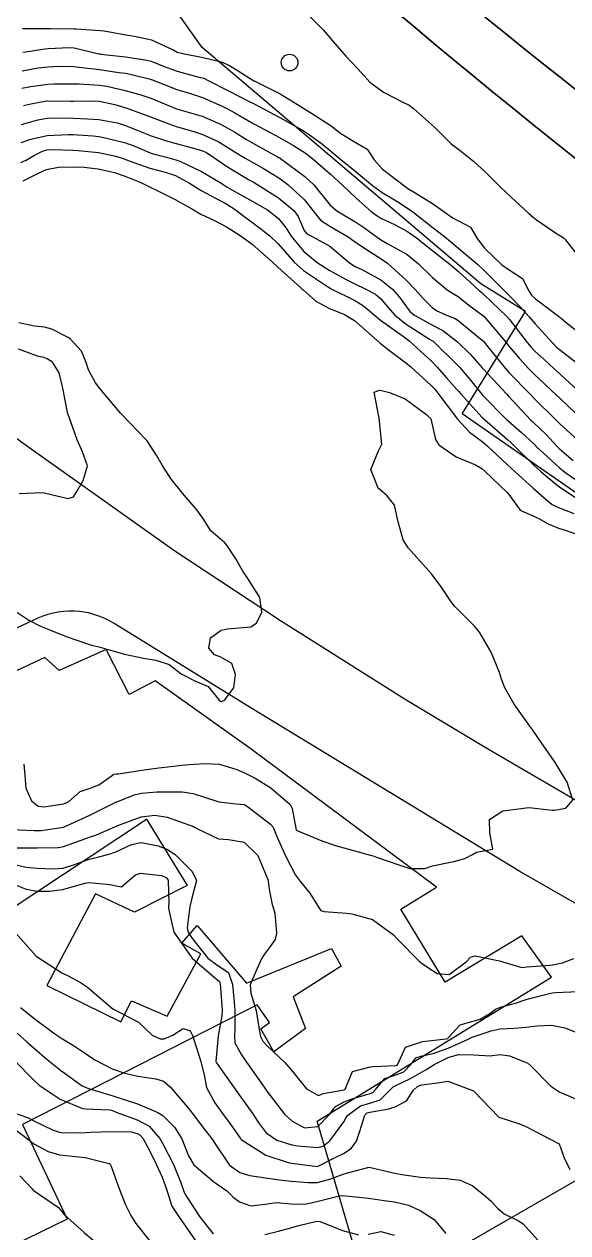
# Model space of a CAD drawing. Header units: metres. Extents: x 318500 to 325275, y 7408834 to 7428799.
# Drawn here: x 323287.9 to 323330, y 7420869.7 to 7420963.3 of the extents above; entities that cross this region are included whole.
import ezdxf

# ---------------------------------------------------------------- set-up
doc = ezdxf.new("R2010")
doc.units = ezdxf.units.M
doc.header["$MEASUREMENT"] = 0
for name, color, linetype in [('Curvas de Nivel 1m', 11, 'Continuous'), ('Curvas de Nivel 5m', 15, 'Continuous'), ('Divisas', 45, 'Continuous'), ('Edificações', 30, 'Continuous'), ('Linha Férrea', 20, 'Continuous'), ('Postes', 20, 'Continuous'), ('Vias Primárias', 230, 'Continuous')]:
    doc.layers.add(name, color=color, linetype=linetype)

msp = doc.modelspace()

# ---------------------------------------------------------------- linework, layer by layer
at = {"layer": 'Curvas de Nivel 1m', "flags": 128}
for points, elevation in [([(323309.789, 7420964.137), (323311.049, 7420962.877), (323311.758, 7420962.042), (323312.8, 7420960.849), (323313.73, 7420959.856), (323314.217, 7420959.325), (323314.664, 7420958.826), (323315.709, 7420958.05), (323317.212, 7420957.28), (323317.694, 7420957.037), (323318.03, 7420956.785), (323319.669, 7420955.348), (323320.261, 7420954.751), (323320.97, 7420954.057), (323321.648, 7420953.543), (323322.69, 7420952.72), (323323.627, 7420951.851), (323324.785, 7420950.692), (323325.598, 7420949.911), (323326.987, 7420948.659), (323327.298, 7420948.375), (323327.575, 7420948.163), (323329.032, 7420947.169), (323329.562, 7420946.843), (323329.694, 7420946.76), (323329.805, 7420946.626), (323330.708, 7420945.447)], 738), ([(323287.767, 7420962.973), (323287.967, 7420962.978), (323289.768, 7420962.994), (323289.931, 7420962.994), (323291.767, 7420962.96), (323291.944, 7420962.951), (323293.766, 7420962.828), (323294.069, 7420962.794), (323295.761, 7420962.49), (323296.432, 7420962.398), (323297.756, 7420962.101), (323299.47, 7420961.299), (323299.742, 7420961.161), (323300.315, 7420961.014), (323301.737, 7420960.744), (323303.153, 7420960.398), (323303.732, 7420960.139), (323304.47, 7420959.702), (323305.683, 7420958.941), (323305.72, 7420958.921), (323305.757, 7420958.902), (323307.705, 7420957.919), (323309.388, 7420956.895), (323309.687, 7420956.704), (323310.138, 7420956.428), (323311.669, 7420955.44), (323312.425, 7420954.852), (323313.653, 7420954.102), (323314.454, 7420953.634), (323315.003, 7420952.82), (323315.629, 7420952.086), (323317.359, 7420950.784), (323317.607, 7420950.606), (323318.08, 7420950.298), (323319.589, 7420949.387), (323320.5, 7420948.746), (323321.126, 7420948.288), (323321.573, 7420948.063), (323322.444, 7420947.592), (323322.982, 7420946.709), (323323.549, 7420945.973), (323324.893, 7420944.686), (323325.523, 7420944.243), (323326.484, 7420943.635), (323326.985, 7420942.658), (323327.183, 7420942.332), (323327.501, 7420942.045), (323329.38, 7420940.622), (323329.479, 7420940.543), (323329.873, 7420940.217), (323331.455, 7420938.96)], 739), ([(323287.725, 7420959.707), (323288.962, 7420959.934), (323289.729, 7420960.026), (323290.659, 7420960.075), (323291.729, 7420960.037), (323292.551, 7420959.941), (323293.727, 7420959.8), (323295.224, 7420959.586), (323295.724, 7420959.515), (323296.097, 7420959.448), (323297.671, 7420959.051), (323297.72, 7420959.035), (323297.74, 7420959.029), (323299.709, 7420958.257), (323300.771, 7420957.942), (323301.7, 7420957.654), (323303.23, 7420956.977), (323303.687, 7420956.741), (323304.197, 7420956.448), (323305.67, 7420955.608), (323306.935, 7420954.927), (323307.656, 7420954.536), (323308.691, 7420953.945), (323309.645, 7420953.36), (323309.916, 7420953.159), (323310.245, 7420952.881), (323311.623, 7420951.699), (323312.554, 7420950.851), (323313.595, 7420949.849), (323314.772, 7420948.822), (323315.23, 7420948.469), (323315.574, 7420948.259), (323316.575, 7420947.8), (323317.565, 7420947.273), (323318.275, 7420946.773), (323319.545, 7420945.771), (323320.856, 7420944.74), (323321.522, 7420944.175), (323323.118, 7420942.706), (323323.324, 7420942.529), (323323.497, 7420942.376), (323325.264, 7420940.682), (323325.476, 7420940.439), (323326.857, 7420938.659), (323327.125, 7420938.333), (323327.444, 7420938.005), (323328.151, 7420937.353), (323328.937, 7420936.627), (323329.423, 7420936.181), (323331.131, 7420934.603)], 741), ([(323287.708, 7420958.355), (323288.394, 7420958.489), (323289.713, 7420958.672), (323290.17, 7420958.696), (323291.714, 7420958.703), (323292.137, 7420958.7), (323293.713, 7420958.602), (323294.291, 7420958.514), (323295.706, 7420958.177), (323296.918, 7420957.845), (323297.698, 7420957.586), (323299.057, 7420957.029), (323299.686, 7420956.774), (323300.036, 7420956.665), (323301.678, 7420956.184), (323303.053, 7420955.595), (323303.665, 7420955.276), (323304.197, 7420954.962), (323305.105, 7420954.398), (323305.651, 7420954.079), (323307.513, 7420953.05), (323307.641, 7420952.982), (323307.68, 7420952.959), (323307.742, 7420952.918), (323309.62, 7420951.534), (323310.333, 7420950.879), (323311.587, 7420949.295), (323312.09, 7420948.855), (323313.571, 7420947.99), (323314.27, 7420947.533), (323315.228, 7420946.815), (323315.557, 7420946.591), (323316.046, 7420946.309), (323317.54, 7420945.473), (323318.439, 7420944.771), (323319.514, 7420943.693), (323320.656, 7420942.743), (323321.185, 7420942.423), (323321.495, 7420942.219), (323322.331, 7420941.559), (323323.48, 7420940.715), (323323.497, 7420940.7), (323323.615, 7420940.562), (323325.193, 7420938.683), (323325.447, 7420938.368), (323326.215, 7420937.445), (323326.944, 7420936.657), (323327.423, 7420936.191), (323329.088, 7420934.625), (323329.396, 7420934.327), (323331.206, 7420932.602)], 742), ([(323287.837, 7420957.029), (323288.521, 7420957.172), (323289.492, 7420957.363), (323289.693, 7420957.378), (323291.466, 7420957.361), (323291.693, 7420957.361), (323293.405, 7420957.394), (323293.694, 7420957.365), (323294.916, 7420957.088), (323295.687, 7420956.871), (323295.992, 7420956.769), (323297.676, 7420956.145), (323299.101, 7420955.596), (323299.666, 7420955.392), (323301.022, 7420955.006), (323301.658, 7420954.804), (323302.906, 7420954.235), (323303.648, 7420953.775), (323304.139, 7420953.457), (323304.996, 7420952.95), (323305.635, 7420952.588), (323306.414, 7420952.146), (323307.618, 7420951.427), (323308.314, 7420950.909), (323309.592, 7420949.723), (323310.248, 7420948.88), (323310.848, 7420948.146), (323311.568, 7420947.687), (323312.985, 7420946.846), (323313.554, 7420946.432), (323314.678, 7420945.688), (323315.535, 7420945.144), (323316.016, 7420944.803), (323317.51, 7420943.479), (323318.164, 7420942.773), (323318.788, 7420942.062), (323319.486, 7420941.367), (323319.849, 7420941.12), (323320.726, 7420940.741), (323321.27, 7420940.526), (323321.475, 7420940.405), (323323.094, 7420939.067), (323323.451, 7420938.768), (323323.516, 7420938.699), (323323.808, 7420938.335), (323325.136, 7420936.683), (323325.425, 7420936.355), (323327.082, 7420934.655), (323327.395, 7420934.333), (323329.122, 7420932.624), (323329.245, 7420932.498), (323329.368, 7420932.38), (323331.305, 7420930.6)], 743), ([(323287.666, 7420955.56), (323288.934, 7420955.905), (323289.673, 7420956.031), (323290.752, 7420956.066), (323291.674, 7420956.039), (323292.794, 7420955.992), (323293.672, 7420955.928), (323295.08, 7420955.675), (323295.666, 7420955.498), (323296.768, 7420955.063), (323297.402, 7420954.798), (323297.656, 7420954.699), (323298.909, 7420954.287), (323299.651, 7420954.079), (323300.904, 7420953.75), (323301.645, 7420953.538), (323302.019, 7420953.37), (323302.588, 7420952.986), (323303.63, 7420952.275), (323305.257, 7420951.303), (323305.612, 7420951.105), (323305.905, 7420950.937), (323307.594, 7420949.877), (323308.77, 7420948.902), (323309.111, 7420948.433), (323309.565, 7420947.352), (323309.769, 7420947.094), (323310.202, 7420946.88), (323311.549, 7420946.136), (323313.086, 7420944.844), (323313.526, 7420944.563), (323314.036, 7420944.319), (323315.511, 7420943.532), (323316.421, 7420942.796), (323316.922, 7420942.216), (323317.486, 7420941.42), (323317.767, 7420941.061), (323318.116, 7420940.774), (323319.469, 7420940.026), (323320.303, 7420939.588), (323321.45, 7420938.73), (323322.466, 7420937.745), (323323.359, 7420936.701), (323323.393, 7420936.664), (323323.429, 7420936.618), (323325.246, 7420934.682), (323325.398, 7420934.517), (323327.14, 7420932.653), (323327.259, 7420932.542), (323327.368, 7420932.444), (323328.3, 7420931.577), (323329.163, 7420930.623), (323329.347, 7420930.435), (323330.413, 7420929.53)], 744), ([(323287.632, 7420952.62), (323288.029, 7420952.781), (323288.692, 7420953.169), (323289.31, 7420953.496), (323289.644, 7420953.585), (323290.096, 7420953.605), (323291.644, 7420953.561), (323292.064, 7420953.543), (323293.643, 7420953.382), (323294.975, 7420953.087), (323295.637, 7420952.883), (323295.938, 7420952.773), (323297.627, 7420952.168), (323298.804, 7420951.851), (323299.619, 7420951.588), (323300.701, 7420951.009), (323301.602, 7420950.44), (323302.752, 7420949.823), (323303.586, 7420949.372), (323304.221, 7420948.96), (323305.007, 7420948.381), (323305.57, 7420947.966), (323306.916, 7420946.926), (323307.551, 7420946.317), (323308.809, 7420944.901), (323309.52, 7420944.256), (323311.367, 7420942.997), (323311.501, 7420942.916), (323311.601, 7420942.859), (323313.491, 7420941.907), (323314.164, 7420941.507), (323314.986, 7420940.817), (323315.474, 7420940.405), (323316.725, 7420939.527), (323317.453, 7420939.009), (323317.744, 7420938.777), (323319.427, 7420937.213), (323319.881, 7420936.753), (323320.609, 7420935.939), (323321.403, 7420935.037), (323321.545, 7420934.871), (323321.671, 7420934.726), (323323.372, 7420932.864), (323323.54, 7420932.698), (323325.354, 7420931.117), (323325.586, 7420930.91), (323325.838, 7420930.673), (323327.328, 7420929.202), (323327.931, 7420928.641), (323329.303, 7420927.506), (323330.668, 7420926.606)], 746), ([(323287.807, 7420951.178), (323289.004, 7420951.782), (323289.623, 7420952.055), (323290.534, 7420952.239), (323291.627, 7420952.263), (323292.501, 7420952.243), (323293.625, 7420952.128), (323294.887, 7420951.821), (323295.618, 7420951.581), (323296.927, 7420951.06), (323297.605, 7420950.724), (323298.226, 7420950.415), (323299.591, 7420949.755), (323300.875, 7420949.007), (323301.576, 7420948.618), (323302.675, 7420948.087), (323303.567, 7420947.635), (323303.975, 7420947.375), (323304.616, 7420946.954), (323305.55, 7420946.292), (323307.091, 7420944.924), (323307.524, 7420944.503), (323309.322, 7420942.893), (323309.418, 7420942.81), (323309.498, 7420942.737), (323310.485, 7420941.87), (323311.485, 7420941.338), (323312.7, 7420940.848), (323313.473, 7420940.381), (323315.223, 7420938.813), (323315.447, 7420938.61), (323316.185, 7420938.053), (323317.425, 7420937.119), (323317.832, 7420936.776), (323319.406, 7420935.333), (323319.687, 7420935.04), (323319.923, 7420934.752), (323321.371, 7420932.828), (323321.447, 7420932.729), (323322.368, 7420931.723), (323323.353, 7420930.99), (323323.733, 7420930.696), (323325.328, 7420929.192), (323325.881, 7420928.672), (323327.301, 7420927.386), (323328.15, 7420926.637), (323328.79, 7420926.132), (323329.283, 7420925.878), (323330.469, 7420925.418)], 747), ([(323287.167, 7420917.896), (323288.248, 7420917.169), (323289.153, 7420916.706), (323289.919, 7420916.377), (323291.142, 7420915.897), (323292.952, 7420915.284), (323293.132, 7420915.233), (323293.676, 7420915.095), (323295.124, 7420914.682), (323295.656, 7420914.538), (323297.118, 7420914.217), (323298.093, 7420914.058), (323299.11, 7420913.717), (323300.054, 7420913.01), (323301.095, 7420912.462), (323302.14, 7420912.028), (323302.996, 7420910.971), (323303.079, 7420910.896), (323303.174, 7420910.873), (323303.395, 7420910.965), (323304.12, 7420911.929), (323304.264, 7420912.953), (323303.967, 7420913.806), (323303.123, 7420914.295), (323302.63, 7420914.485), (323302.188, 7420914.984), (323302.323, 7420915.801), (323303.151, 7420916.384), (323303.613, 7420916.503), (323305.155, 7420916.611), (323305.445, 7420916.648), (323305.887, 7420916.933), (323306.306, 7420917.791), (323306.144, 7420918.93), (323305.202, 7420920.398), (323304.82, 7420920.946), (323304.267, 7420921.912), (323303.584, 7420922.965), (323303.425, 7420923.15), (323303.243, 7420923.3), (323302.344, 7420924.077), (323301.771, 7420924.992), (323301.271, 7420925.715), (323300.159, 7420927.011), (323299.305, 7420928.05), (323298.66, 7420929.03), (323298.17, 7420929.879), (323297.412, 7420931.049), (323297.341, 7420931.14), (323295.459, 7420933.079), (323295.371, 7420933.179), (323293.755, 7420935.096), (323293.404, 7420935.547), (323292.857, 7420936.551), (323292.698, 7420937.111), (323292.324, 7420938.007), (323291.447, 7420938.95), (323291.338, 7420939.021), (323291.144, 7420939.135), (323290.015, 7420939.709), (323289.46, 7420939.845), (323288.687, 7420939.942), (323287.465, 7420940.192)], 747), ([(323287.504, 7420926.961), (323289.288, 7420927.045), (323289.423, 7420927.023), (323291.282, 7420926.583), (323291.696, 7420926.712), (323291.953, 7420927.12), (323292.443, 7420927.973), (323292.778, 7420929.108), (323292.405, 7420930.188), (323291.986, 7420931.12), (323291.366, 7420932.875), (323291.277, 7420933.131), (323291.243, 7420933.261), (323290.892, 7420935.138), (323290.595, 7420936.325), (323290.085, 7420937.15), (323289.67, 7420937.403), (323289.425, 7420937.494), (323289.003, 7420937.588), (323287.434, 7420938.141)], 746), ([(323287.857, 7420906.02), (323287.939, 7420905.166), (323288.01, 7420904.139), (323288.451, 7420903.158), (323288.964, 7420902.764), (323289.402, 7420902.707), (323290.967, 7420902.95), (323291.346, 7420903.124), (323292.21, 7420903.884), (323292.986, 7420904.142), (323293.662, 7420904.421), (323294.628, 7420905.084), (323294.835, 7420905.248), (323295.002, 7420905.268), (323295.194, 7420905.269), (323297.007, 7420905.542), (323298.327, 7420905.713), (323299.012, 7420905.798), (323300.087, 7420905.936), (323301.015, 7420906.02), (323301.93, 7420906.072), (323303.016, 7420906.01), (323304.364, 7420905.595), (323305.006, 7420905.31), (323305.776, 7420904.932), (323306.989, 7420904.168), (323308.484, 7420902.897), (323308.653, 7420902.58), (323308.95, 7420900.89), (323310.938, 7420900.079), (323312.087, 7420899.694), (323312.929, 7420899.456), (323314.789, 7420898.945), (323314.921, 7420898.9), (323315.186, 7420898.806), (323316.911, 7420898.211), (323317.753, 7420897.926), (323318.907, 7420897.92), (323319.525, 7420898.137), (323320.916, 7420898.432), (323321.163, 7420898.48), (323322.016, 7420898.714), (323322.609, 7420899.021), (323322.927, 7420899.182), (323324.181, 7420899.438), (323323.96, 7420900.69), (323323.936, 7420901.714), (323324.967, 7420902.388), (323326.97, 7420902.65), (323328.799, 7420902.453), (323328.968, 7420902.458), (323329.11, 7420902.477), (323329.829, 7420902.611), (323330.373, 7420903.212), (323329.949, 7420904.611), (323329.023, 7420906.15), (323328.679, 7420906.625), (323327.999, 7420907.595), (323327.282, 7420908.647), (323327.055, 7420908.958), (323325.843, 7420910.669), (323325.099, 7420911.965), (323324.821, 7420912.683), (323324.692, 7420913.106), (323324.058, 7420914.691), (323323.153, 7420916.229), (323322.754, 7420916.706), (323321.183, 7420918.273), (323320.849, 7420918.735), (323320.193, 7420919.738), (323319.433, 7420920.757), (323319.214, 7420921.021), (323317.623, 7420922.776), (323317.249, 7420923.372), (323316.859, 7420924.786), (323316.574, 7420926.081), (323316.01, 7420926.799), (323315.299, 7420927.397), (323314.737, 7420928.819), (323315.335, 7420930.288), (323315.593, 7420930.806), (323315.37, 7420932.81), (323314.998, 7420934.816), (323315.402, 7420934.98), (323315.553, 7420934.96), (323316.183, 7420934.798), (323317.393, 7420934.294), (323319.061, 7420933.077), (323319.37, 7420932.784), (323319.382, 7420932.76), (323319.753, 7420931.153), (323320.002, 7420930.75), (323321.336, 7420929.817), (323322.844, 7420929.191), (323323.323, 7420928.912), (323323.574, 7420928.697), (323325.295, 7420927.044), (323325.577, 7420926.676), (323326.293, 7420925.677), (323327.276, 7420925.239), (323327.693, 7420925.063), (323328.46, 7420924.632), (323329.265, 7420924.279), (323329.721, 7420924.157), (323331.255, 7420923.626)], 748), ([(323286.938, 7420900.943), (323288.652, 7420900.869), (323288.937, 7420900.867), (323289.203, 7420900.881), (323290.94, 7420901.13), (323292.96, 7420902.072), (323294.931, 7420903.042), (323294.97, 7420903.062), (323295.015, 7420903.079), (323296.407, 7420903.63), (323296.981, 7420903.758), (323298.157, 7420903.858), (323298.983, 7420903.878), (323300.134, 7420903.858), (323300.981, 7420903.743), (323302.799, 7420903.146), (323302.972, 7420903.095), (323304.297, 7420902.95), (323304.918, 7420902.889), (323304.969, 7420902.868), (323305.179, 7420902.727), (323306.954, 7420901.361), (323307.16, 7420901.125), (323307.252, 7420900.915), (323307.455, 7420900.4), (323308.136, 7420898.902), (323308.898, 7420897.405), (323309.281, 7420896.884), (323310.018, 7420896.01), (323310.735, 7420894.862), (323310.867, 7420894.689), (323311.122, 7420894.601), (323312.864, 7420894.472), (323313.269, 7420894.429), (323314.857, 7420893.973), (323316.493, 7420892.785), (323316.835, 7420892.434), (323318.476, 7420890.763), (323318.807, 7420890.496), (323319.864, 7420889.807), (323320.8, 7420889.723), (323322.131, 7420890.71), (323322.452, 7420891.069), (323322.817, 7420891.156), (323324.713, 7420890.78), (323324.811, 7420890.758), (323325.035, 7420890.677), (323326.421, 7420890.271), (323326.807, 7420890.303), (323328.622, 7420890.437), (323328.808, 7420890.459), (323328.945, 7420890.482), (323329.58, 7420890.612), (323330.451, 7420890.969)], 749), ([(323286.907, 7420898.282), (323288.034, 7420898.032), (323288.902, 7420897.951), (323290.142, 7420897.897), (323290.903, 7420897.967), (323291.773, 7420898.251), (323292.913, 7420898.649), (323293.268, 7420898.742), (323294.534, 7420899.076), (323294.834, 7420899.159), (323294.922, 7420899.19), (323296.189, 7420899.8), (323296.934, 7420899.955), (323298.272, 7420899.688), (323298.926, 7420899.438), (323299.579, 7420899.013), (323300.9, 7420897.696), (323301.232, 7420896.995), (323300.876, 7420895.624), (323300.719, 7420894.992), (323300.507, 7420893.333), (323300.576, 7420892.994), (323300.834, 7420892.587), (323302.12, 7420890.977), (323302.805, 7420890.47), (323303.716, 7420889.873), (323304.031, 7420888.951), (323304.15, 7420887.568), (323304.202, 7420886.948), (323304.213, 7420885.473), (323304.169, 7420884.948), (323304.208, 7420884.43), (323304.716, 7420883.495), (323304.949, 7420883.173), (323305.115, 7420882.934), (323306.108, 7420881.5), (323306.517, 7420880.912), (323306.677, 7420880.686), (323308.05, 7420878.896), (323308.645, 7420878.349), (323309.606, 7420877.842), (323310.641, 7420877.945), (323311.513, 7420878.847), (323311.994, 7420879.506), (323312.665, 7420879.863), (323313.369, 7420880.124), (323314.675, 7420880.499), (323314.901, 7420880.582), (323315.109, 7420880.804), (323315.83, 7420881.656), (323316.698, 7420881.959), (323317.283, 7420882.192), (323317.853, 7420882.769), (323318.224, 7420883.256), (323318.717, 7420883.424), (323319.566, 7420883.595), (323320.723, 7420884.012), (323322.287, 7420884.707), (323322.573, 7420884.861), (323322.733, 7420884.928), (323324.064, 7420885.363), (323324.743, 7420885.514), (323325.84, 7420885.567), (323326.745, 7420885.634), (323327.636, 7420885.748), (323328.748, 7420885.805), (323329.762, 7420885.593), (323330.739, 7420885.203)], 751), ([(323286.884, 7420896.799), (323288.048, 7420896.333), (323288.88, 7420896.174), (323289.851, 7420896.17), (323290.882, 7420896.306), (323292.583, 7420896.801), (323292.888, 7420896.857), (323294.513, 7420896.702), (323294.885, 7420896.61), (323295.427, 7420896.522), (323296.038, 7420897.059), (323296.512, 7420897.437), (323296.898, 7420897.556), (323298.525, 7420897.396), (323298.893, 7420897.228), (323299.029, 7420897.019), (323299.099, 7420895.244), (323299.069, 7420895.017), (323299.056, 7420894.828), (323299.482, 7420893.01), (323300.811, 7420891.087), (323300.91, 7420890.989), (323302.794, 7420889.371), (323303.003, 7420889.178), (323303.076, 7420888.966), (323303.096, 7420888.655), (323303.209, 7420886.963), (323303.189, 7420886.528), (323302.916, 7420884.967), (323302.727, 7420882.987), (323302.731, 7420882.97), (323302.79, 7420882.888), (323304.163, 7420880.948), (323304.669, 7420880.23), (323305.592, 7420878.926), (323306.02, 7420878.296), (323306.636, 7420877.47), (323307.46, 7420876.902), (323308.625, 7420876.537), (323309.057, 7420876.45), (323310.622, 7420876.312), (323311.049, 7420876.428), (323311.565, 7420876.846), (323312.645, 7420878.298), (323312.821, 7420878.655), (323312.953, 7420878.827), (323313.942, 7420879.536), (323314.664, 7420879.761), (323315.451, 7420880.016), (323316.244, 7420880.787), (323316.454, 7420881.013), (323316.685, 7420881.12), (323317.8, 7420881.662), (323318.701, 7420882.183), (323319.07, 7420882.389), (323319.63, 7420882.746), (323320.716, 7420883.295), (323321.529, 7420883.529), (323322.718, 7420883.503), (323323.972, 7420883.433), (323324.718, 7420883.53), (323325.473, 7420883.424), (323326.713, 7420882.941), (323326.908, 7420882.843), (323327.134, 7420882.644), (323328.687, 7420881.082), (323329.366, 7420880.613), (323330.672, 7420880.07)], 752), ([(323287.008, 7420893.177), (323288.81, 7420891.15), (323290.797, 7420889.859), (323291.281, 7420889.608), (323292.259, 7420889.108), (323292.785, 7420888.738), (323294.76, 7420887.07), (323296.745, 7420886.03), (323297.799, 7420885.034), (323298.43, 7420884.728), (323298.727, 7420884.731), (323299.403, 7420885.01), (323300.206, 7420885.53), (323300.735, 7420885.354), (323300.935, 7420884.988), (323301.025, 7420884.689), (323301.573, 7420882.981), (323301.857, 7420881.814), (323302.015, 7420880.977), (323302.662, 7420879.768), (323303.254, 7420878.961), (323303.841, 7420878.151), (323304.631, 7420877.009), (323304.656, 7420876.965), (323304.687, 7420876.939), (323306.612, 7420875.733), (323308.331, 7420875.165), (323308.603, 7420875.12), (323310.6, 7420874.86), (323311.923, 7420875.528), (323312.616, 7420875.869), (323313.213, 7420876.232), (323313.615, 7420876.82), (323313.881, 7420877.574), (323314.275, 7420878.814), (323314.463, 7420879.001), (323314.654, 7420879.054), (323316.125, 7420879.321), (323316.661, 7420879.493), (323317.503, 7420879.936), (323318.045, 7420880.766), (323318.382, 7420881.066), (323318.686, 7420881.166), (323320.077, 7420881.352), (323320.691, 7420881.457), (323322.68, 7420880.7), (323324.65, 7420878.68), (323326.167, 7420878.179), (323326.644, 7420878.011), (323327.549, 7420877.546), (323328.634, 7420876.974), (323329.313, 7420876.613), (323329.712, 7420875.511), (323330.149, 7420874.605)], 753), ([(323287.609, 7420887.167), (323288.747, 7420886.253), (323290.253, 7420885.135), (323290.727, 7420884.817), (323291.788, 7420884.181), (323292.714, 7420883.537), (323292.974, 7420883.357), (323293.405, 7420883.09), (323294.7, 7420882.42), (323295.685, 7420882.07), (323296.692, 7420881.842), (323298.072, 7420881.646), (323298.686, 7420881.45), (323299.192, 7420881.012), (323300.654, 7420879.284), (323300.888, 7420878.988), (323301.812, 7420877.805), (323302.439, 7420876.972), (323302.626, 7420876.673), (323303.794, 7420874.952), (323304.592, 7420874.389), (323305.352, 7420874.165), (323306.586, 7420873.982), (323307.658, 7420873.825), (323308.582, 7420873.715), (323309.852, 7420873.6), (323310.581, 7420873.608), (323311.568, 7420873.863), (323312.591, 7420874.262), (323313.027, 7420874.392), (323314.6, 7420874.81), (323316.593, 7420874.346), (323317.131, 7420874.232), (323318.589, 7420874.017), (323319.365, 7420873.966), (323320.588, 7420873.933), (323321.664, 7420873.792), (323322.58, 7420873.367), (323323.475, 7420872.686), (323324.051, 7420872.164), (323324.559, 7420871.612), (323325.072, 7420871.182), (323326.163, 7420870.654), (323326.546, 7420870.401), (323328.132, 7420868.626)], 754), ([(323287.034, 7420883.175), (323288.685, 7420881.488), (323289.059, 7420881.146), (323290.664, 7420880.067), (323292.407, 7420879.35), (323292.653, 7420879.312), (323294.484, 7420879.241), (323294.652, 7420879.205), (323295.012, 7420879.066), (323296.644, 7420878.471), (323297.569, 7420877.965), (323298.387, 7420877.024), (323298.624, 7420876.617), (323299.439, 7420875.007), (323300.048, 7420873.527), (323300.214, 7420872.995), (323300.317, 7420872.744), (323300.564, 7420872.374), (323301.463, 7420870.981), (323302.53, 7420869.645)], 756), ([(323286.64, 7420879.17), (323288.131, 7420878.644), (323288.642, 7420878.395), (323290.072, 7420877.699), (323290.634, 7420877.502), (323290.97, 7420877.461), (323292.634, 7420877.483), (323293.038, 7420877.498), (323294.635, 7420877.553), (323296.165, 7420877.525), (323296.634, 7420877.411), (323296.869, 7420877.283), (323297.076, 7420877.043), (323297.623, 7420876.027), (323298.098, 7420875.028), (323298.585, 7420874.024), (323298.923, 7420873.015), (323299.327, 7420871.778), (323299.833, 7420871.001), (323300.535, 7420870.007), (323301.224, 7420868.983)], 757), ([(323287.188, 7420877.724), (323287.922, 7420877.161), (323288.622, 7420876.594), (323289.737, 7420876.015), (323290.609, 7420875.755), (323292.121, 7420875.594), (323292.607, 7420875.539), (323294.47, 7420875.072), (323294.557, 7420875.029), (323294.598, 7420874.924), (323295.267, 7420873.063), (323295.735, 7420871.881), (323296.146, 7420871.054), (323296.541, 7420870.443), (323297.641, 7420869.033)], 758), ([(323287.548, 7420874.129), (323288.484, 7420873.151), (323288.517, 7420873.098), (323288.569, 7420873.025), (323288.986, 7420872.725), (323290.555, 7420871.667), (323290.793, 7420871.367), (323290.994, 7420871.123), (323292.53, 7420869.743), (323293.274, 7420869.089)], 759), ([(323306.53, 7420869.586), (323307.589, 7420869.844), (323308.538, 7420870.089), (323309.147, 7420870.275), (323310.546, 7420870.621), (323310.802, 7420870.6), (323312.536, 7420869.898), (323313.786, 7420869.563)], 756), ([(323314.532, 7420869.614), (323315.518, 7420869.813), (323316.531, 7420869.525)], 756)]:
    msp.add_lwpolyline(points, dxfattribs=dict(at, elevation=elevation))
at = {"layer": 'Curvas de Nivel 5m', "flags": 128}
for points, elevation in [([(323287.775, 7420961.144), (323288.008, 7420961.177), (323289.485, 7420961.422), (323289.744, 7420961.446), (323291.365, 7420961.516), (323291.745, 7420961.485), (323293.33, 7420961.106), (323293.666, 7420961.028), (323293.739, 7420961.015), (323293.833, 7420961.006), (323295.737, 7420960.797), (323297.247, 7420960.57), (323297.734, 7420960.443), (323298.741, 7420960.046), (323299.727, 7420959.688), (323301.525, 7420959.199), (323301.722, 7420959.157), (323301.843, 7420959.12), (323302.08, 7420958.995), (323303.708, 7420958.167), (323305.303, 7420957.339), (323305.693, 7420957.14), (323306.087, 7420956.936), (323307.678, 7420956.091), (323309.448, 7420955.109), (323309.661, 7420954.987), (323309.817, 7420954.888), (323310.896, 7420954.115), (323311.646, 7420953.484), (323312.411, 7420952.852), (323313.625, 7420951.865), (323314.871, 7420950.821), (323315.602, 7420950.285), (323316.824, 7420949.559), (323317.584, 7420949.077), (323317.992, 7420948.776), (323319.568, 7420947.546), (323320.015, 7420947.203), (323320.585, 7420946.745), (323321.548, 7420945.953), (323323.025, 7420944.708), (323323.523, 7420944.246), (323325.064, 7420942.684), (323325.496, 7420942.247), (323326.28, 7420941.456), (323327.009, 7420940.657), (323327.472, 7420940.12), (323328.801, 7420938.63), (323329.126, 7420938.304), (323329.444, 7420938.04), (323331.319, 7420936.601)], 740), ([(323287.65, 7420954.156), (323288.407, 7420954.418), (323289.655, 7420954.702), (323291.306, 7420954.785), (323291.656, 7420954.773), (323293.223, 7420954.674), (323293.655, 7420954.621), (323294.249, 7420954.499), (323295.651, 7420954.146), (323296.447, 7420953.867), (323297.643, 7420953.365), (323297.882, 7420953.286), (323298.919, 7420953.031), (323299.637, 7420952.825), (323299.94, 7420952.712), (323301.624, 7420951.921), (323303.185, 7420950.976), (323303.606, 7420950.71), (323304.192, 7420950.371), (323305.59, 7420949.586), (323306.726, 7420948.929), (323307.574, 7420948.279), (323308.172, 7420947.517), (323308.562, 7420946.905), (323309.542, 7420945.719), (323310.569, 7420944.874), (323311.521, 7420944.275), (323312.784, 7420943.574), (323313.505, 7420943.204), (323314.289, 7420942.828), (323315.086, 7420942.406), (323315.493, 7420942.076), (323316.074, 7420941.389), (323316.6, 7420940.793), (323317.47, 7420940.084), (323319.291, 7420938.923), (323319.451, 7420938.832), (323319.499, 7420938.807), (323319.558, 7420938.758), (323321.423, 7420936.949), (323321.532, 7420936.839), (323321.633, 7420936.727), (323322.457, 7420935.755), (323323.311, 7420934.701), (323323.398, 7420934.597), (323325.273, 7420932.681), (323325.369, 7420932.595), (323326.403, 7420931.707), (323327.352, 7420930.82), (323327.436, 7420930.734), (323327.526, 7420930.647), (323329.325, 7420928.974), (323329.761, 7420928.616), (323331.305, 7420927.572)], 745), ([(323287.289, 7420899.54), (323288.924, 7420899.519), (323290.507, 7420899.551), (323290.925, 7420899.626), (323291.728, 7420899.915), (323292.939, 7420900.348), (323293.491, 7420900.542), (323294.719, 7420901.073), (323294.951, 7420901.18), (323295.144, 7420901.26), (323296.959, 7420901.919), (323297.996, 7420902.07), (323298.959, 7420901.912), (323300.649, 7420901.307), (323300.952, 7420901.197), (323301.088, 7420901.134), (323301.315, 7420900.995), (323302.939, 7420900.225), (323303.722, 7420900.174), (323304.935, 7420899.97), (323305.987, 7420898.929), (323306.747, 7420897.067), (323306.776, 7420896.921), (323306.883, 7420896.186), (323307.088, 7420895.132), (323307.159, 7420894.916), (323307.297, 7420894.48), (323307.422, 7420892.911), (323307.322, 7420892.423), (323306.822, 7420891.695), (323306.464, 7420891.275), (323306.258, 7420890.926), (323305.824, 7420889.954), (323305.392, 7420888.931), (323305.432, 7420888.279), (323305.848, 7420886.924), (323306.058, 7420885.603), (323306.197, 7420884.918), (323306.378, 7420884.567), (323306.723, 7420884.168), (323308.081, 7420882.896), (323308.699, 7420882.169), (323309.75, 7420880.874), (323310.673, 7420880.361), (323311.034, 7420880.496), (323312.68, 7420880.799), (323312.707, 7420880.803), (323312.753, 7420880.829), (323313.314, 7420882.211), (323314.706, 7420882.567), (323314.93, 7420882.583), (323316.709, 7420882.684), (323316.78, 7420882.708), (323316.835, 7420882.779), (323317.415, 7420884.082), (323318.728, 7420884.532), (323320.57, 7420884.732), (323320.701, 7420884.76), (323320.731, 7420884.809), (323321.645, 7420885.818), (323322.752, 7420886.137), (323323.201, 7420886.248), (323323.948, 7420886.688), (323324.404, 7420887.045), (323324.768, 7420887.18), (323325.933, 7420887.502), (323326.777, 7420887.779), (323327.446, 7420887.974), (323328.785, 7420888.289), (323329.076, 7420888.327), (323330.787, 7420888.402)], 750), ([(323287.343, 7420885.171), (323288.081, 7420884.517), (323288.718, 7420883.96), (323289.677, 7420883.14), (323290.698, 7420882.302), (323292.37, 7420881.105), (323292.678, 7420880.959), (323292.872, 7420880.902), (323294.669, 7420880.351), (323295.71, 7420880.014), (323296.66, 7420879.691), (323298.226, 7420879.026), (323298.502, 7420878.875), (323298.648, 7420878.77), (323299.523, 7420877.891), (323300.089, 7420876.998), (323300.61, 7420875.678), (323301.019, 7420874.986), (323302.58, 7420873.655), (323303.591, 7420872.955), (323304.081, 7420872.463), (323304.562, 7420872.101), (323305.436, 7420871.804), (323306.56, 7420871.94), (323307.402, 7420872.061), (323308.561, 7420871.959), (323309.632, 7420871.945), (323310.563, 7420872.139), (323312.302, 7420872.569), (323312.568, 7420872.6), (323312.809, 7420872.586), (323314.566, 7420872.393), (323315.956, 7420872.181), (323316.563, 7420872.109), (323317.657, 7420871.86), (323318.557, 7420871.446), (323319.632, 7420870.739), (323320.534, 7420869.656)], 755)]:
    msp.add_lwpolyline(points, dxfattribs=dict(at, elevation=elevation))
at = {"layer": 'Divisas'}
msp.add_lwpolyline([(323464.985, 7420823.566), (323458.403, 7420814.46), (323438.905, 7420833.062), (323423.67, 7420847.983), (323419.136, 7420857.032), (323416.463, 7420862.664), (323411.936, 7420868.121), (323399.683, 7420879.049), (323321.81, 7420933.152), (323326.713, 7420941.072), (323323.257, 7420943.211), (323301.669, 7420961.523), (323289.488, 7420978.684), (323280.522, 7420987.318), (323261.927, 7421006.383), (323222.421, 7421018.971), (323198.968, 7421028.809)], dxfattribs=at)
at = {"layer": 'Edificações'}
for points in [[(323313.417, 7420868.667), (323310.575, 7420878.365), (323328.721, 7420889.526), (323326.444, 7420892.725), (323320.488, 7420889.119), (323317.059, 7420894.769), (323319.813, 7420896.481), (323305.472, 7420907.181), (323298.04, 7420912.475), (323296.008, 7420911.404), (323294.231, 7420914.899), (323290.607, 7420913.27), (323289.479, 7420914.262), (323260.678, 7420900.768)], [(323282.42, 7420891.872), (323297.372, 7420901.757), (323300.515, 7420896.616), (323296.419, 7420894.554), (323293.413, 7420895.964), (323289.633, 7420888.867), (323295.371, 7420886.046), (323296.191, 7420887.684), (323298.97, 7420886.501), (323301.566, 7420891.324), (323300.108, 7420892.143), (323301.292, 7420893.508), (323305.118, 7420889.049), (323311.677, 7420891.733), (323312.451, 7420890.368), (323308.716, 7420888.002), (323309.673, 7420885.545), (323307.213, 7420883.725), (323306.211, 7420885.5), (323306.894, 7420886), (323305.938, 7420887.365), (323287.757, 7420878.111), (323291.223, 7420870.768), (323274.55, 7420862.657)]]:
    msp.add_lwpolyline(points, dxfattribs=at)
at = {"layer": 'Linha Férrea'}
for points in [[(322143.825, 7422393.254, 0.177055), (322348.62, 7422102.056), (322434.806, 7422041.149, -0.110991), (322629.993, 7421830.678), (322682.61, 7421743.599), (322746.773, 7421641.593), (322762.264, 7421616.034), (322784.09, 7421580.598, 0.089131), (322895.412, 7421449.131), (322994.737, 7421367.338, -0.08158), (323134.171, 7421212.836), (323192.504, 7421114.159, 0.09806), (323348.116, 7420944.919), (323507.932, 7420825.984), (323699.619, 7420681.705), (323733.067, 7420655.668, -0.104587), (323843.705, 7420529.863, -0.339852), (323771.4, 7420065.587)], [(323771.4, 7420065.587, 0.339852), (323843.705, 7420529.863, 0.104587), (323733.067, 7420655.668), (323699.619, 7420681.705), (323507.932, 7420825.984), (323348.116, 7420944.919, -0.09806), (323192.504, 7421114.159), (323134.171, 7421212.836, 0.08158), (322994.737, 7421367.338), (322895.412, 7421449.131, -0.089131), (322784.09, 7421580.598), (322762.264, 7421616.034), (322746.773, 7421641.593), (322682.61, 7421743.599), (322629.993, 7421830.678, 0.110991), (322434.806, 7422041.149), (322348.62, 7422102.056, -0.177055), (322143.825, 7422393.254)], [(322140.246, 7422392.292, 0.177815), (322346.493, 7422099.021), (322440.925, 7422031.999, -0.098061), (322613.888, 7421848.216), (322683.948, 7421733.892), (322746.506, 7421634.335), (322780.475, 7421578.692, 0.094269), (322901.272, 7421438.87), (322999.189, 7421358.366, -0.08072), (323136.386, 7421201.409), (323184.599, 7421119.369, 0.102464), (323355.759, 7420933.913), (323510.091, 7420819.318), (323694.288, 7420680.697, -0.007988), (323738.117, 7420646.682, -0.098634), (323840.146, 7420527.887, -0.339824), (323768.602, 7420068.543)], [(323768.602, 7420068.543, 0.339824), (323840.146, 7420527.887, 0.098634), (323738.117, 7420646.682, 0.007988), (323694.288, 7420680.697), (323510.091, 7420819.318), (323355.759, 7420933.913, -0.102464), (323184.599, 7421119.369), (323136.386, 7421201.409, 0.08072), (322999.189, 7421358.366), (322901.272, 7421438.87, -0.094269), (322780.475, 7421578.692), (322746.506, 7421634.335), (322683.948, 7421733.892), (322613.888, 7421848.216, 0.098061), (322440.925, 7422031.999), (322346.493, 7422099.021, -0.177815), (322140.246, 7422392.292)]]:
    msp.add_lwpolyline(points, format="xyb", dxfattribs=at)
at = {"layer": 'Postes'}
msp.add_circle((323308.446, 7420960.348), 0.645, dxfattribs=at)
at = {"layer": 'Vias Primárias'}
for points in [[(323715.644, 7420145.548, 0), (323709.04, 7420132.939)], [(323831.088, 7420001.787, 0), (323833.844, 7420008.443, 0.220888)], [(323205.069, 7420933.766, 0), (323207.298, 7420931.929, 0.020742), (323210.311, 7420929.649), (323213.335, 7420928.865), (323214.564, 7420929.479), (323216.061, 7420926.782), (323213.869, 7420925.313), (323213.871, 7420924.556), (323218.068, 7420917.639), (323222.108, 7420910.972), (323227.38, 7420903.131), (323230.217, 7420898.982, 0.38291), (323236.446, 7420897.46), (323249.502, 7420903.926), (323257.59, 7420907.836)], [(323394.491, 7420866.595), (323386.476, 7420871.748), (323381.79, 7420874.854), (323378.224, 7420876.511), (323375.644, 7420877.972), (323366.262, 7420883.206), (323354.601, 7420889.725), (323343.888, 7420895.739), (323332.222, 7420902.259), (323323.597, 7420907.313), (323317.407, 7420911.011), (323307.736, 7420917.113), (323299.555, 7420922.515), (323288.601, 7420930.279), (323275.981, 7420939.327), (323263.694, 7420948.088), (323250.829, 7420957.133), (323239.581, 7420965.223), (323229.165, 7420972.609), (323225.267, 7420975.219), (323219.864, 7420977.84, 0.034979), (323208.408, 7420983.617, 0.066439), (323188.491, 7420989.011)], [(323275.898, 7420845.165), (323300.756, 7420857.477), (323322.775, 7420869.254), (323337.205, 7420877.561), (323341.035, 7420880.691), (323342.776, 7420882.917, 0.420225), (323342.01, 7420888.69), (323326.268, 7420897.693), (323305.506, 7420910.309), (323294.867, 7420916.905, 0.266199), (323288.567, 7420917.124), (323272.502, 7420909.597), (323258.441, 7420902.157), (323241.446, 7420893.661), (323237.548, 7420891.602, 0.381937), (323237.683, 7420885.112), (323244.819, 7420870.843), (323251.998, 7420857.14), (323259.179, 7420842.863, 0.288842), (323264.569, 7420839.615), (323273.625, 7420844.116), (323275.898, 7420845.165)]]:
    msp.add_lwpolyline(points, format="xyb", dxfattribs=at)

doc.saveas('drawing.dxf')
